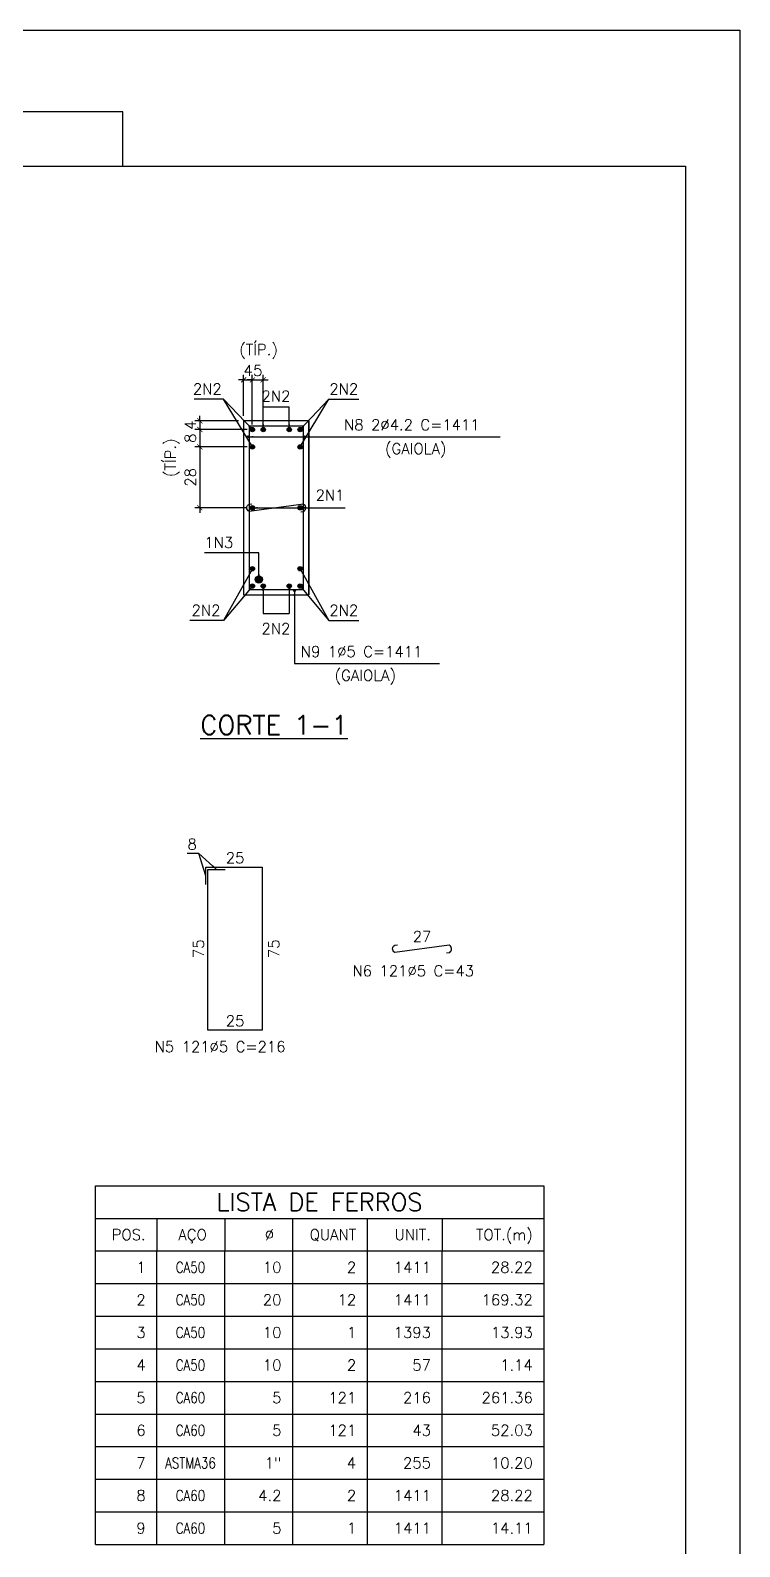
# Model space of a CAD drawing. Header units: centimetres. Extents: x 1658 to 27871, y 8240 to 11444.
# Drawn here: x 8162 to 9141, y 9352 to 11444 of the extents above; entities that cross this region are included whole.
import ezdxf
from ezdxf.enums import TextEntityAlignment as Align

# ---------------------------------------------------------------- set-up
doc = ezdxf.new("R2010")
doc.units = ezdxf.units.CM
doc.header["$LTSCALE"] = 50
doc.header["$MEASUREMENT"] = 0
doc.header["$PDMODE"] = 67
for name, color, linetype in [('COTAS-PRECON', 1, 'Continuous'), ('FORMATO-PRECON', 2, 'Continuous'), ('HACHURAS-PRECON', 1, 'Continuous'), ('LINHA-01-PRECON', 1, 'Continuous'), ('LINHA-02-PRECON', 2, 'Continuous'), ('LINHA-04-PRECON', 4, 'Continuous'), ('ListaF', 3, 'Continuous'), ('X1', 2, 'Continuous')]:
    doc.layers.add(name, color=color, linetype=linetype)
doc.styles.add('PRECON-ROMANS', font='romans.shx')
doc.styles.get("Standard").update_dxf_attribs({"font": 'romans.shx'})
doc.dimstyles.new('ESC50-50', dxfattribs={"dimscale": 50, "dimtxt": 0.2, "dimasz": 0.15, "dimexe": 0.15, "dimexo": 0.15, "dimgap": 0.08, "dimtad": 1, "dimdec": 1, "dimzin": 12, "dimdsep": 46, "dimtxsty": 'Standard', "dimblk": 'ARCHTICK', "dimcen": 0.09, "dimdle": 0.15, "dimclrd": 256, "dimclre": 256, "dimclrt": 2, "dimazin": 3, "dimtfac": 1, "dimtdec": 1, "dimtmove": 1, "dimatfit": 2, "dimfxl": 0.15, "dimtolj": 1, "dimtzin": 0, "dimarcsym": 0})
doc.dimstyles.new('ESC75-25', dxfattribs={"dimscale": 0, "dimtxt": 15, "dimasz": 7, "dimexe": 7, "dimexo": 7, "dimgap": 5.5, "dimtad": 1, "dimdec": 1, "dimlfac": 0.333333, "dimdsep": 46, "dimtxsty": 'Standard', "dimblk": 'ARCHTICK', "dimcen": 0.1, "dimdle": 7, "dimclrd": 256, "dimclre": 256, "dimclrt": 2, "dimadec": 0, "dimazin": 0, "dimtfac": 1, "dimtdec": 1, "dimtix": 1, "dimtmove": 2, "dimatfit": 3, "dimfxl": 1, "dimarcsym": 0})
doc.dimstyles.new('ESC75-75', dxfattribs={"dimscale": 0, "dimtxt": 15, "dimasz": 7, "dimexe": 7, "dimexo": 7, "dimgap": 5.5, "dimtad": 1, "dimdec": 1, "dimdsep": 46, "dimtxsty": 'Standard', "dimblk": 'ARCHTICK', "dimcen": 0.1, "dimdle": 7, "dimclrd": 256, "dimclre": 256, "dimclrt": 2, "dimadec": 0, "dimazin": 0, "dimtfac": 1, "dimtdec": 1, "dimtix": 1, "dimtmove": 2, "dimatfit": 3, "dimfxl": 1, "dimarcsym": 0})

# ---------------------------------------------------------------- blocks, each defined once
blk = doc.blocks.new('A$C2E607E54')
at = {"layer": 'FORMATO-PRECON', "color": 6}
blk.add_line((1835, 4050), (685, 4050), dxfattribs=at)
at = {"layer": 'FORMATO-PRECON'}
for points in [[(0, 4200), (2970, 4200), (2970, 0), (0, 0)], [(685, 3950), (1835, 3950), (1835, 4050), (685, 4050)]]:
    blk.add_lwpolyline(points, close=True, dxfattribs=at)
at = {"layer": 'FORMATO-PRECON', "color": 6}
blk.add_lwpolyline([(100, 3950), (2870, 3950), (2870, 100), (100, 100)], close=True, dxfattribs=at)
blk = doc.blocks.new('AconListBlock_brStd0')
at = {"color": 2}
for p, q in [((0, 0), (0, 1.2)), ((0, 1.2), (8.25, 1.2)), ((8.25, 1.2), (8.25, 0)), ((0, 0.6), (8.25, 0.6)), ((1.13, 0.6), (1.13, 0)), ((2.38, 0.6), (2.38, 0)), ((3.63, 0.6), (3.63, 0)), ((5, 0.6), (5, 0)), ((6.38, 0.6), (6.38, 0)), ((0, 0), (8.25, 0))]:
    blk.add_line(p, q, dxfattribs=at)
at = {"color": 4}
blk.add_text('LISTA DE FERROS', height=0.325, dxfattribs=at).set_placement((4.125, 0.9), align=Align.MIDDLE_CENTER)
at = {"color": 2}
for s, p in [('POS.', (0.925, 0.3)), ('AÇO', (2.05, 0.3)), ('Ø ', (3.425, 0.3)), ('QUANT', (4.8, 0.3)), ('UNIT.', (6.175, 0.3)), ('TOT.(m)', (8.05, 0.3))]:
    blk.add_text(s, height=0.2, dxfattribs=at).set_placement(p, align=Align.MIDDLE_RIGHT)
blk = doc.blocks.new('_ArchTick')
at = {"color": 0, "linetype": 'ByBlock', "const_width": 0.15}
blk.add_lwpolyline([(-0.5, -0.5), (0.5, 0.5)], dxfattribs=at)
blk = doc.blocks.new('*D22')
at = {"layer": 'Defpoints', "color": 0, "linetype": 'Continuous', "transparency": 16777216}
for p in [(8483.2, 10961.6), (8468.2, 10893.1), (8483.2, 10893.1)]:
    blk.add_point(p, dxfattribs=at)
at = {"layer": 'LINHA-01-PRECON', "linetype": 'Continuous', "lineweight": -2, "transparency": 16777216}
for p, q in [((8468.2, 10900.1), (8468.2, 10968.6)), ((8483.2, 10900.1), (8483.2, 10968.6)), ((8468.2, 10961.6), (8461.2, 10961.6)), ((8468.2, 10961.6), (8483.2, 10961.6)), ((8483.2, 10961.6), (8490.2, 10961.6))]:
    blk.add_line(p, q, dxfattribs=at)
at = {"layer": 'LINHA-01-PRECON', "linetype": 'Continuous', "lineweight": -2, "transparency": 16777216, "xscale": 7, "yscale": 7, "zscale": 7}
blk.add_blockref('_ArchTick', (8468.2, 10961.6), dxfattribs=at)
at = {"layer": 'LINHA-01-PRECON', "linetype": 'Continuous', "lineweight": -2, "transparency": 16777216, "xscale": 7, "yscale": 7, "zscale": 7, "rotation": 180}
blk.add_blockref('_ArchTick', (8483.2, 10961.6), dxfattribs=at)
at = {"layer": 'LINHA-01-PRECON', "color": 2, "linetype": 'Continuous', "transparency": 16777216, "insert": (8475.7, 10974.6), "char_height": 15, "attachment_point": 5}
blk.add_mtext('5', dxfattribs=at)
blk = doc.blocks.new('*D23')
at = {"layer": 'Defpoints', "color": 0, "linetype": 'Continuous', "transparency": 16777216}
for p in [(8468.2, 10893.1), (8395.7, 10869.1), (8468.2, 10869.1)]:
    blk.add_point(p, dxfattribs=at)
at = {"layer": 'LINHA-01-PRECON', "linetype": 'Continuous', "lineweight": -2, "transparency": 16777216}
for p, q in [((8461.2, 10893.1), (8388.7, 10893.1)), ((8395.7, 10900.1), (8395.7, 10862.1)), ((8461.2, 10869.1), (8388.7, 10869.1))]:
    blk.add_line(p, q, dxfattribs=at)
at = {"layer": 'LINHA-01-PRECON', "linetype": 'Continuous', "lineweight": -2, "transparency": 16777216, "xscale": 7, "yscale": 7, "zscale": 7}
for p, rotation in [((8395.7, 10893.1), 90), ((8395.7, 10869.1), 270)]:
    blk.add_blockref('_ArchTick', p, dxfattribs=dict(at, rotation=rotation))
at = {"layer": 'LINHA-01-PRECON', "color": 2, "linetype": 'Continuous', "transparency": 16777216, "insert": (8382.7, 10881.1), "char_height": 15, "attachment_point": 5, "rotation": 90}
blk.add_mtext('8', dxfattribs=at)
blk = doc.blocks.new('*D24')
at = {"layer": 'Defpoints', "color": 0, "linetype": 'Continuous', "transparency": 16777216}
for p in [(8406.9, 10064.1), (8481.9, 10064.1), (8481.9, 10064.1)]:
    blk.add_point(p, dxfattribs=at)
at = {"layer": 'LINHA-01-PRECON', "color": 2, "linetype": 'Continuous', "transparency": 16777216, "insert": (8444.4, 10077.1), "char_height": 15, "attachment_point": 5}
blk.add_mtext('25', dxfattribs=at)
blk = doc.blocks.new('*D25')
at = {"layer": 'Defpoints', "color": 0, "linetype": 'Continuous', "transparency": 16777216}
for p in [(8481.9, 10289.1), (8481.9, 10289.1), (8481.9, 10064.1)]:
    blk.add_point(p, dxfattribs=at)
at = {"layer": 'LINHA-01-PRECON', "color": 2, "linetype": 'Continuous', "transparency": 16777216, "insert": (8497.9, 10176.6), "char_height": 15, "attachment_point": 5, "rotation": 90}
blk.add_mtext('75', dxfattribs=at)
blk = doc.blocks.new('*D26')
at = {"layer": 'Defpoints', "color": 0, "linetype": 'Continuous', "transparency": 16777216}
for p in [(8406.9, 10289.1), (8406.9, 10289.1), (8481.9, 10289.1)]:
    blk.add_point(p, dxfattribs=at)
at = {"layer": 'LINHA-01-PRECON', "color": 2, "linetype": 'Continuous', "transparency": 16777216, "insert": (8444.4, 10302.1), "char_height": 15, "attachment_point": 5}
blk.add_mtext('25', dxfattribs=at)
blk = doc.blocks.new('*D27')
at = {"layer": 'Defpoints', "color": 0, "linetype": 'Continuous', "transparency": 16777216}
for p in [(8406.9, 10289.1), (8406.9, 10289.1), (8406.9, 10064.1)]:
    blk.add_point(p, dxfattribs=at)
at = {"layer": 'LINHA-01-PRECON', "color": 2, "linetype": 'Continuous', "transparency": 16777216, "insert": (8393.9, 10176.6), "char_height": 15, "attachment_point": 5, "rotation": 90}
blk.add_mtext('75', dxfattribs=at)
blk = doc.blocks.new('*D28')
at = {"layer": 'COTAS-PRECON', "lineweight": -2, "transparency": 16777216}
for p, q in [((8456.2, 10912.1), (8456.2, 10968.6)), ((8468.2, 10900.1), (8468.2, 10968.6)), ((8456.2, 10961.6), (8449.2, 10961.6)), ((8456.2, 10961.6), (8468.2, 10961.6)), ((8468.2, 10961.6), (8475.2, 10961.6))]:
    blk.add_line(p, q, dxfattribs=at)
at = {"layer": 'Defpoints', "color": 0, "transparency": 16777216}
for p in [(8468.2, 10961.6), (8456.2, 10905.1), (8468.2, 10893.1)]:
    blk.add_point(p, dxfattribs=at)
at = {"layer": 'COTAS-PRECON', "lineweight": -2, "transparency": 16777216, "xscale": 7, "yscale": 7, "zscale": 7}
blk.add_blockref('_ArchTick', (8456.2, 10961.6), dxfattribs=at)
at = {"layer": 'COTAS-PRECON', "lineweight": -2, "transparency": 16777216, "xscale": 7, "yscale": 7, "zscale": 7, "rotation": 180}
blk.add_blockref('_ArchTick', (8468.2, 10961.6), dxfattribs=at)
at = {"layer": 'COTAS-PRECON', "color": 2, "transparency": 16777216, "insert": (8462.2, 10974.6), "char_height": 15, "attachment_point": 5}
blk.add_mtext('4', dxfattribs=at)
blk = doc.blocks.new('*D29')
at = {"layer": 'COTAS-PRECON', "lineweight": -2, "transparency": 16777216}
for p, q in [((8449.2, 10905.1), (8388.7, 10905.1)), ((8395.7, 10905.1), (8395.7, 10912.1)), ((8395.7, 10905.1), (8395.7, 10893.1)), ((8461.2, 10893.1), (8388.7, 10893.1)), ((8395.7, 10893.1), (8395.7, 10886.1))]:
    blk.add_line(p, q, dxfattribs=at)
at = {"layer": 'Defpoints', "color": 0, "transparency": 16777216}
for p in [(8456.2, 10905.1), (8395.7, 10893.1), (8468.2, 10893.1)]:
    blk.add_point(p, dxfattribs=at)
at = {"layer": 'COTAS-PRECON', "lineweight": -2, "transparency": 16777216, "xscale": 7, "yscale": 7, "zscale": 7}
for p, rotation in [((8395.7, 10905.1), 270), ((8395.7, 10893.1), 90)]:
    blk.add_blockref('_ArchTick', p, dxfattribs=dict(at, rotation=rotation))
at = {"layer": 'COTAS-PRECON', "color": 2, "transparency": 16777216, "insert": (8382.7, 10899.1), "char_height": 15, "attachment_point": 5, "rotation": 90}
blk.add_mtext('4', dxfattribs=at)
blk = doc.blocks.new('*D246')
at = {"layer": 'Defpoints', "color": 0, "linetype": 'Continuous', "transparency": 16777216}
for p in [(8468.2, 10869.1), (8395.7, 10785.1), (8468.2, 10785.1)]:
    blk.add_point(p, dxfattribs=at)
at = {"layer": 'LINHA-01-PRECON', "linetype": 'Continuous', "lineweight": -2, "transparency": 16777216}
for p, q in [((8461.2, 10869.1), (8388.7, 10869.1)), ((8395.7, 10876.1), (8395.7, 10778.1)), ((8461.2, 10785.1), (8388.7, 10785.1))]:
    blk.add_line(p, q, dxfattribs=at)
at = {"layer": 'LINHA-01-PRECON', "linetype": 'Continuous', "lineweight": -2, "transparency": 16777216, "xscale": 7, "yscale": 7, "zscale": 7}
for p, rotation in [((8395.7, 10869.1), 90), ((8395.7, 10785.1), 270)]:
    blk.add_blockref('_ArchTick', p, dxfattribs=dict(at, rotation=rotation))
at = {"layer": 'LINHA-01-PRECON', "color": 2, "linetype": 'Continuous', "transparency": 16777216, "insert": (8382.7, 10827.1), "char_height": 15, "attachment_point": 5, "rotation": 90}
blk.add_mtext('28', dxfattribs=at)

msp = doc.modelspace()

# ---------------------------------------------------------------- hatches: boundary and pattern name
at = {"layer": 'LINHA-01-PRECON', "linetype": 'Continuous'}
h = msp.add_hatch(color=256, dxfattribs=at)
h.dxf.hatch_style = 1
edge = h.paths.add_edge_path()
edge.add_arc((8462.22, 10883.08), 1.5, 0, 360)
h = msp.add_hatch(color=256, dxfattribs=at)
h.dxf.hatch_style = 1
edge = h.paths.add_edge_path()
edge.add_arc((8468.22, 10893.07), 3, 0, 360)
h = msp.add_hatch(color=256, dxfattribs=at)
h.dxf.hatch_style = 1
edge = h.paths.add_edge_path()
edge.add_arc((8483.22, 10893.07), 3, 0, 360)
h = msp.add_hatch(color=256, dxfattribs=at)
h.dxf.hatch_style = 1
edge = h.paths.add_edge_path()
edge.add_arc((8519.22, 10893.07), 3, 0, 360)
h = msp.add_hatch(color=256, dxfattribs=at)
h.dxf.hatch_style = 1
edge = h.paths.add_edge_path()
edge.add_arc((8534.22, 10893.07), 3, 0, 360)
h = msp.add_hatch(color=256, dxfattribs=at)
h.dxf.hatch_style = 1
edge = h.paths.add_edge_path()
edge.add_arc((8540.22, 10883.08), 1.5, 0, 360)
h = msp.add_hatch(color=256, dxfattribs=at)
h.dxf.hatch_style = 1
edge = h.paths.add_edge_path()
edge.add_arc((8468.22, 10869.07), 3, 0, 360)
h = msp.add_hatch(color=256, dxfattribs=at)
h.dxf.hatch_style = 1
edge = h.paths.add_edge_path()
edge.add_arc((8534.22, 10869.07), 3, 0, 360)
h = msp.add_hatch(color=256, dxfattribs=at)
h.dxf.hatch_style = 1
edge = h.paths.add_edge_path()
edge.add_arc((8468.22, 10785.07), 3, 0, 360)
h = msp.add_hatch(color=256, dxfattribs=at)
h.dxf.hatch_style = 1
edge = h.paths.add_edge_path()
edge.add_arc((8534.22, 10785.07), 3, 0, 360)
h = msp.add_hatch(color=256, dxfattribs=at)
h.dxf.hatch_style = 1
edge = h.paths.add_edge_path()
edge.add_arc((8468.22, 10701.07), 3, 0, 360)
h = msp.add_hatch(color=256, dxfattribs=at)
h.dxf.hatch_style = 1
edge = h.paths.add_edge_path()
edge.add_arc((8534.22, 10701.07), 3, 0, 360)
h = msp.add_hatch(color=256, dxfattribs=at)
h.dxf.hatch_style = 1
edge = h.paths.add_edge_path()
edge.add_arc((8468.22, 10677.07), 3, 0, 360)
h = msp.add_hatch(color=256, dxfattribs=at)
h.dxf.hatch_style = 1
edge = h.paths.add_edge_path()
edge.add_arc((8483.22, 10677.07), 3, 0, 360)
h = msp.add_hatch(color=256, dxfattribs=at)
h.dxf.hatch_style = 1
edge = h.paths.add_edge_path()
edge.add_arc((8519.22, 10677.07), 3, 0, 360)
h = msp.add_hatch(color=256, dxfattribs=at)
h.dxf.hatch_style = 1
edge = h.paths.add_edge_path()
edge.add_arc((8526.33, 10671.07), 1.5, 0, 360)
h = msp.add_hatch(color=256, dxfattribs=at)
h.dxf.hatch_style = 1
edge = h.paths.add_edge_path()
edge.add_arc((8534.22, 10677.07), 3, 0, 360)
at = {"layer": 'LINHA-04-PRECON'}
h = msp.add_hatch(color=256, dxfattribs=at)
h.dxf.hatch_style = 1
edge = h.paths.add_edge_path()
edge.add_arc((8477.23, 10686.07), 4.95, 0, 360)

# ---------------------------------------------------------------- linework, layer by layer
at = {"layer": 'LINHA-01-PRECON', "linetype": 'Continuous'}
for centre, radius in [((8462.22, 10883.08), 1.5), ((8468.22, 10893.07), 3), ((8483.22, 10893.07), 3), ((8519.22, 10893.07), 3), ((8534.22, 10893.07), 3), ((8540.22, 10883.08), 1.5), ((8468.22, 10869.07), 3), ((8534.22, 10869.07), 3), ((8468.22, 10785.07), 3), ((8534.22, 10785.07), 3), ((8468.22, 10701.07), 3), ((8534.22, 10701.07), 3), ((8468.22, 10677.07), 3), ((8483.22, 10677.07), 3), ((8519.22, 10677.07), 3), ((8526.33, 10671.07), 1.5), ((8534.22, 10677.07), 3)]:
    msp.add_circle(centre, radius, dxfattribs=at)
at = {"layer": 'LINHA-02-PRECON'}
for p, q in [((8456.22, 10905.07), (8456.22, 10665.07)), ((8546.22, 10905.07), (8456.22, 10905.07)), ((8456.22, 10905.07), (8456.22, 10665.07)), ((8546.22, 10905.07), (8546.22, 10665.07)), ((8546.22, 10665.07), (8546.22, 10905.07)), ((8456.22, 10665.07), (8546.22, 10665.07))]:
    msp.add_line(p, q, dxfattribs=at)
at = {"layer": 'LINHA-04-PRECON'}
for p, q in [((8538.72, 10897.57), (8463.72, 10897.57)), ((8463.72, 10897.57), (8463.72, 10672.57)), ((8538.72, 10672.57), (8538.72, 10897.57)), ((8463.72, 10672.57), (8538.72, 10672.57))]:
    msp.add_line(p, q, dxfattribs=at)
at = {"layer": 'LINHA-04-PRECON', "linetype": 'Continuous'}
for points in [[(8535.1, 10779.62), (8539.46, 10780.16, 0.5637508), (8538.72, 10790.07), (8463.72, 10780.07, -0.6429706), (8463.72, 10790.07), (8467.33, 10790.52)], [(8736.35, 10171.12), (8740.7, 10171.66, 0.5637508), (8739.96, 10181.57), (8664.96, 10171.57, -0.6429706), (8664.96, 10181.57), (8668.58, 10182.02)]]:
    msp.add_lwpolyline(points, format="xyb", dxfattribs=at)
at = {"layer": 'LINHA-04-PRECON'}
msp.add_lwpolyline([(8403.94, 10265.07), (8403.94, 10289.07), (8481.94, 10289.07), (8481.94, 10064.07), (8406.94, 10064.07), (8406.94, 10286.07), (8430.94, 10286.07)], dxfattribs=at)
msp.add_circle((8477.23, 10686.07), 4.95, dxfattribs=at)
at = {"layer": 'ListaF', "color": 2}
for p, q in [((8251.6, 9354.62), (8251.6, 9759.62)), ((8251.6, 9759.62), (8870.35, 9759.62)), ((8335.97, 9759.62), (8335.97, 9354.62)), ((8429.72, 9759.62), (8429.72, 9354.62)), ((8523.47, 9759.62), (8523.47, 9354.62)), ((8626.6, 9759.62), (8626.6, 9354.62)), ((8729.72, 9759.62), (8729.72, 9354.62)), ((8870.35, 9759.62), (8870.35, 9354.62)), ((8251.6, 9714.62), (8870.35, 9714.62)), ((8251.6, 9669.62), (8870.35, 9669.62)), ((8251.6, 9624.62), (8870.35, 9624.62)), ((8251.6, 9579.62), (8870.35, 9579.62)), ((8251.6, 9534.62), (8870.35, 9534.62)), ((8251.6, 9489.62), (8870.35, 9489.62)), ((8251.6, 9444.62), (8870.35, 9444.62)), ((8251.6, 9399.62), (8870.35, 9399.62)), ((8251.6, 9354.62), (8870.35, 9354.62))]:
    msp.add_line(p, q, dxfattribs=at)

# ---------------------------------------------------------------- block references
at = {"layer": 'HACHURAS-PRECON', "xscale": 0.7499999999999996, "yscale": 0.7499999999999996, "zscale": 0.7499999999999996}
msp.add_blockref('A$C2E607E54', (6913.36, 8293.94), dxfattribs=at)
at = {"layer": 'ListaF', "xscale": 75, "yscale": 75, "zscale": 75}
msp.add_blockref('AconListBlock_brStd0', (8251.6, 9759.62), dxfattribs=at)

# ---------------------------------------------------------------- texts
at = {"layer": 'LINHA-01-PRECON', "color": 2, "linetype": 'Continuous', "char_height": 15, "attachment_point": 5}
for s, insert in [('(TÍP.)', (8476.83, 11000.84)), ('2N2', (8406.09, 10949.08)), ('2N2', (8500.8, 10939.14)), ('2N2', (8594.45, 10949.08)), ('(GAIOLA)', (8693.77, 10864.25)), ('2N1', (8575.48, 10802.57)), ('1N3', (8421.91, 10737.24)), ('2N2', (8404.28, 10643.64)), ('2N2', (8594.45, 10643.64)), ('2N2', (8500.8, 10618.4)), ('(GAIOLA)', (8624.13, 10551.35)), ('8', (8385.16, 10320.99)), ('27', (8702.46, 10193.53))]:
    msp.add_mtext(s, dxfattribs=dict(at, insert=insert))
at = {"layer": 'LINHA-01-PRECON', "color": 2, "linetype": 'Continuous', "insert": (8357.47, 10854.14), "char_height": 15, "attachment_point": 5, "rotation": 90}
msp.add_mtext('(TÍP.)', dxfattribs=at)
at = {"layer": 'LINHA-01-PRECON', "color": 4, "insert": (8498.24, 10485.35), "char_height": 26.25, "attachment_point": 5}
msp.add_mtext('{\\LCORTE 1-1}', dxfattribs=at)
at = {"layer": 'ListaF', "color": 3, "char_height": 15}
for s, insert, attachment_point in [('1', (8320.97, 9737.12), 6), ('{\\W0.8;CA50}', (8382.85, 9737.12), 5), ('10', (8508.47, 9737.12), 6), ('2', (8611.6, 9737.12), 6), ('1411', (8714.72, 9737.12), 6), ('28.22', (8855.35, 9737.12), 6), ('2', (8320.97, 9692.12), 6), ('{\\W0.8;CA50}', (8382.85, 9692.12), 5), ('20', (8508.47, 9692.12), 6), ('12', (8611.6, 9692.12), 6), ('1411', (8714.72, 9692.12), 6), ('169.32', (8855.35, 9692.12), 6), ('3', (8320.97, 9647.12), 6), ('{\\W0.8;CA50}', (8382.85, 9647.12), 5), ('10', (8508.47, 9647.12), 6), ('1', (8611.6, 9647.12), 6), ('1393', (8714.72, 9647.12), 6), ('13.93', (8855.35, 9647.12), 6), ('4', (8320.97, 9602.12), 6), ('{\\W0.8;CA50}', (8382.85, 9602.12), 5), ('10', (8508.47, 9602.12), 6), ('2', (8611.6, 9602.12), 6), ('57', (8714.72, 9602.12), 6), ('1.14', (8855.35, 9602.12), 6), ('5', (8320.97, 9557.12), 6), ('{\\W0.8;CA60}', (8382.85, 9557.12), 5), ('5', (8508.47, 9557.12), 6), ('121', (8611.6, 9557.12), 6), ('216', (8714.72, 9557.12), 6), ('261.36', (8855.35, 9557.12), 6), ('6', (8320.97, 9512.12), 6), ('{\\W0.8;CA60}', (8382.85, 9512.12), 5), ('5', (8508.47, 9512.12), 6), ('121', (8611.6, 9512.12), 6), ('43', (8714.72, 9512.12), 6), ('52.03', (8855.35, 9512.12), 6), ('7', (8320.97, 9467.12), 6), ('{\\W0.8;ASTMA36}', (8382.85, 9467.12), 5), ('1"', (8508.47, 9467.12), 6), ('4', (8611.6, 9467.12), 6), ('255', (8714.72, 9467.12), 6), ('10.20', (8855.35, 9467.12), 6), ('8', (8320.97, 9422.12), 6), ('{\\W0.8;CA60}', (8382.85, 9422.12), 5), ('4.2', (8508.47, 9422.12), 6), ('2', (8611.6, 9422.12), 6), ('1411', (8714.72, 9422.12), 6), ('28.22', (8855.35, 9422.12), 6), ('9', (8320.97, 9377.12), 6), ('{\\W0.8;CA60}', (8382.85, 9377.12), 5), ('5', (8508.47, 9377.12), 6), ('1', (8611.6, 9377.12), 6), ('1411', (8714.72, 9377.12), 6), ('14.11', (8855.35, 9377.12), 6)]:
    msp.add_mtext(s, dxfattribs=dict(at, insert=insert, attachment_point=attachment_point))
at = {"layer": 'X1', "style": 'PRECON-ROMANS'}
for s, p in [('N8 2%%C4.2 C=1411', (8594.75, 10892.1)), ('N9 1%%C5 C=1411', (8535.09, 10579.2)), ('N6 121%%C5 C=43', (8606.43, 10138.62)), ('N5 121%%C5 C=216', (8333.35, 10033.92))]:
    msp.add_text(s, height=15, dxfattribs=at).set_placement(p)

# ---------------------------------------------------------------- dimensions: what is measured, and where the dimension line sits
at = {"layer": 'COTAS-PRECON'}
dim = msp.add_linear_dim(base=(8468.22, 10961.63), p1=(8456.22, 10905.07), p2=(8468.22, 10893.07), dimstyle='ESC75-25', override={"dimscale": 1}, dxfattribs=at)
dim.commit()
dim.dimension.update_dxf_attribs({"geometry": '*D28', "text_midpoint": (8462.22, 10974.63)})
dim = msp.add_linear_dim(base=(8395.74, 10893.07), p1=(8456.22, 10905.07), p2=(8468.22, 10893.07), angle=90, dimstyle='ESC75-25', override={"dimscale": 1}, dxfattribs=at)
dim.commit()
dim.dimension.update_dxf_attribs({"geometry": '*D29', "text_midpoint": (8382.74, 10899.07)})
at = {"layer": 'LINHA-01-PRECON', "linetype": 'Continuous'}
for base, p1, p2, override, picture, middle in [((8483.22, 10961.63), (8468.22, 10893.07), (8483.22, 10893.07), {"dimscale": 1}, '*D22', (8475.72, 10974.63)), ((8406.94, 10289.07), (8481.94, 10289.07), (8406.94, 10289.07), {"dimscale": 1, "dimse1": 1, "dimse2": 1, "dimsd1": 1, "dimsd2": 1}, '*D26', (8444.44, 10302.07)), ((8481.94, 10064.07), (8406.94, 10064.07), (8481.94, 10064.07), {"dimscale": 1, "dimse1": 1, "dimse2": 1, "dimsd1": 1, "dimsd2": 1}, '*D24', (8444.44, 10077.07))]:
    dim = msp.add_linear_dim(base=base, p1=p1, p2=p2, dimstyle='ESC75-25', override=override, dxfattribs=at)
    dim.commit()
    dim.dimension.update_dxf_attribs({"geometry": picture, "text_midpoint": middle})
for base, p1, p2, override, picture, middle in [((8395.74, 10869.07), (8468.22, 10893.07), (8468.22, 10869.07), {"dimscale": 1}, '*D23', (8382.74, 10881.07)), ((8395.74, 10785.07), (8468.22, 10869.07), (8468.22, 10785.07), {"dimscale": 1}, '*D246', (8382.74, 10827.07)), ((8406.94, 10289.07), (8406.94, 10064.07), (8406.94, 10289.07), {"dimscale": 1, "dimse1": 1, "dimse2": 1, "dimsd1": 1, "dimsd2": 1}, '*D27', (8393.94, 10176.57))]:
    dim = msp.add_linear_dim(base=base, p1=p1, p2=p2, angle=90, dimstyle='ESC75-25', override=override, dxfattribs=at)
    dim.commit()
    dim.dimension.update_dxf_attribs({"geometry": picture, "text_midpoint": middle})
dim = msp.add_linear_dim(base=(8481.94, 10289.07), p1=(8481.94, 10064.07), p2=(8481.94, 10289.07), angle=90, dimstyle='ESC75-25', override={"dimscale": 1, "dimse1": 1, "dimse2": 1, "dimsd1": 1, "dimsd2": 1}, dxfattribs=at)
dim.commit()
dim.dimension.update_dxf_attribs({"geometry": '*D25', "text_midpoint": (8497.89, 10176.57), "dimtype": 160})

# ---------------------------------------------------------------- leaders
at = {"layer": 'COTAS-PRECON'}
for points, dimstyle, override in [([(8468.22, 10893.07), (8428.6, 10934.85), (8388.12, 10934.85)], 'ESC75-25', {"dimscale": 1}), ([(8534.22, 10893.07), (8573.84, 10934.85), (8615.4, 10934.85)], 'ESC75-25', {"dimscale": 1}), ([(8462.22, 10883.08), (8810.43, 10883.08)], 'ESC50-50', {"dimgap": 0.08, "dimtad": 1}), ([(8540.22, 10883.08), (8810.43, 10883.08)], 'ESC50-50', {"dimgap": 0.08, "dimtad": 1}), ([(8468.22, 10677.07), (8428.6, 10629.41), (8382.11, 10629.41)], 'ESC75-25', {"dimscale": 1}), ([(8534.22, 10677.07), (8573.84, 10629.41), (8615.4, 10629.41)], 'ESC75-25', {"dimscale": 1}), ([(8526.33, 10671.07), (8526.33, 10570.18), (8726.44, 10570.18)], 'ESC50-50', {"dimgap": 0.08, "dimtad": 1})]:
    msp.add_leader(points, dimstyle=dimstyle, override=override, dxfattribs=at)
at = {"layer": 'LINHA-01-PRECON'}
for points, dimstyle, override in [([(8468.22, 10869.07), (8428.6, 10934.85)], 'ESC50-50', {"dimgap": 0.08, "dimtad": 1}), ([(8483.22, 10893.07), (8483.22, 10924.19), (8519.22, 10924.19)], 'ESC75-25', {"dimscale": 1}), ([(8519.22, 10893.07), (8519.22, 10924.19)], 'ESC75-25', {"dimscale": 1}), ([(8534.22, 10869.07), (8573.84, 10934.85)], 'ESC50-50', {"dimgap": 0.08, "dimtad": 1}), ([(8468.22, 10785.07), (8596.2, 10785.07)], 'ESC50-50', {"dimgap": 0.08, "dimtad": 1}), ([(8534.22, 10785.07), (8596.2, 10785.07)], 'ESC75-25', {"dimscale": 1}), ([(8477.23, 10686.07), (8477.23, 10723.01), (8402.15, 10723.01)], 'ESC50-50', {"dimgap": 0.08, "dimtad": 1}), ([(8468.22, 10701.07), (8428.6, 10629.41)], 'ESC50-50', {"dimgap": 0.08, "dimtad": 1}), ([(8534.22, 10701.07), (8573.84, 10629.41)], 'ESC50-50', {"dimgap": 0.08, "dimtad": 1}), ([(8483.22, 10677.07), (8483.22, 10639.32), (8519.22, 10639.32)], 'ESC75-25', {"dimscale": 1}), ([(8519.22, 10677.07), (8519.22, 10639.32)], 'ESC75-25', {"dimscale": 1})]:
    msp.add_leader(points, dimstyle=dimstyle, override=override, dxfattribs=at)
at = {"layer": 'LINHA-01-PRECON', "linetype": 'Continuous'}
for points in [[(8403.94, 10277.07), (8394.37, 10308.29), (8378.19, 10308.29)], [(8418.94, 10286.07), (8394.37, 10308.29)]]:
    msp.add_leader(points, dimstyle='ESC75-75', override={"dimscale": 1, "dimtad": 0}, dxfattribs=at)

doc.saveas('drawing.dxf')
